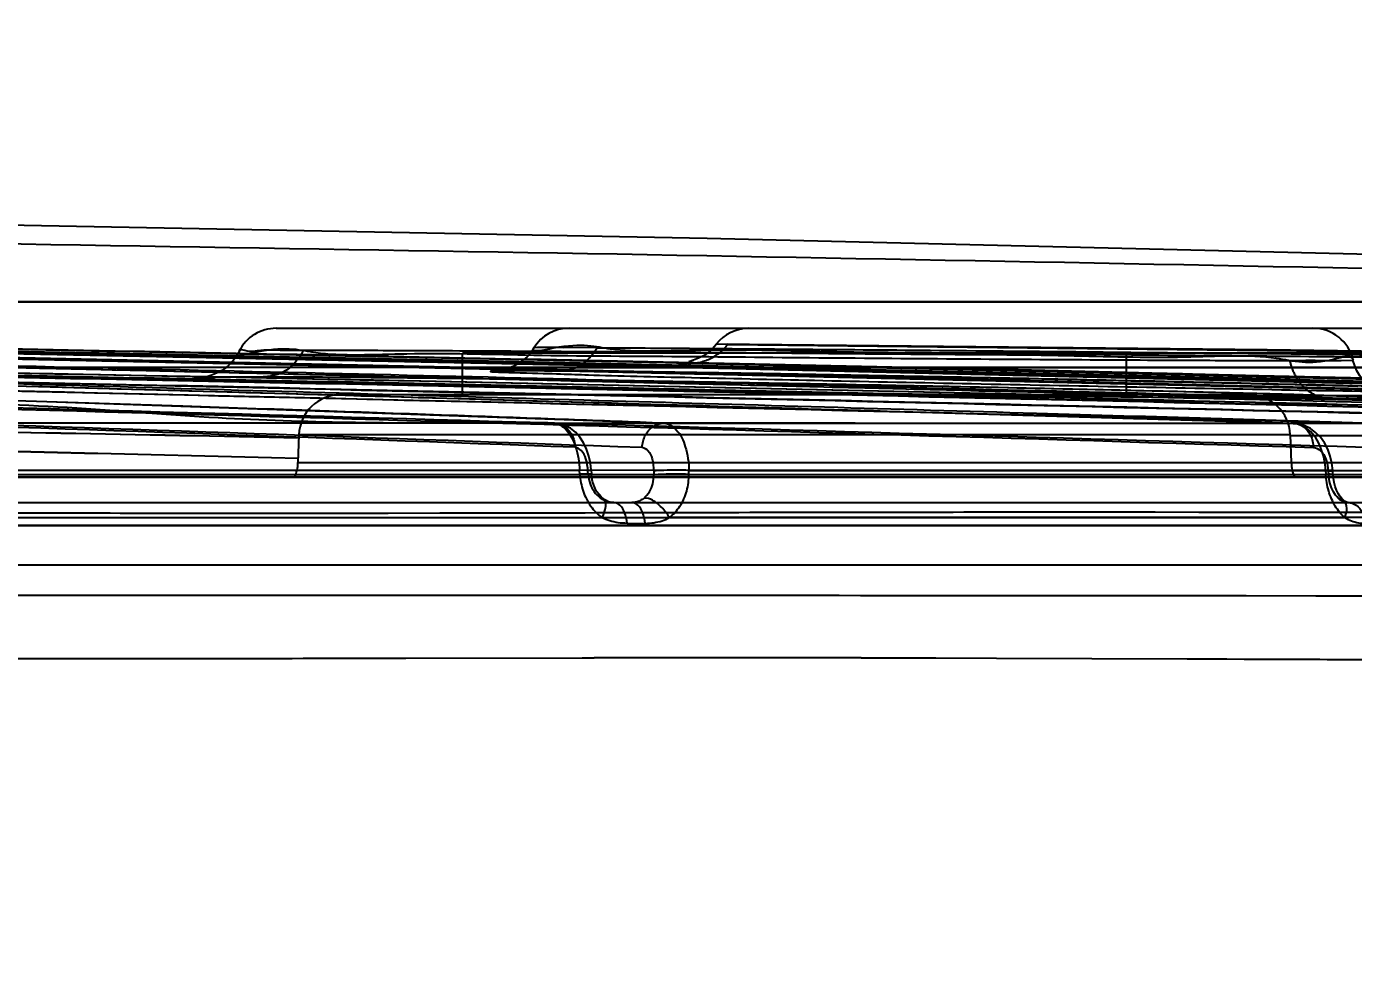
# Model space of a CAD drawing. Header units: millimetres. Extents: x 687 to 1107, y -116 to 478.
# Drawn here: x 956.319 to 959.517, y 376.317 to 378.553 of the extents above; entities that cross this region are included whole.
import ezdxf

# ---------------------------------------------------------------- set-up
doc = ezdxf.new("R2010")
doc.units = ezdxf.units.MM
doc.header["$LTSCALE"] = 0.1
doc.layers.add('DIM', color=3, linetype='Continuous')
doc.styles.get("Standard").update_dxf_attribs({"font": 'arial.ttf'})
doc.dimstyles.new('ISO-25', dxfattribs={"dimtxt": 2.5, "dimasz": 2.5, "dimexe": 1.25, "dimexo": 0.625, "dimtad": 1, "dimlfac": 5, "dimtxsty": 'Standard', "dimcen": 2.5, "dimadec": 0, "dimazin": 0, "dimtfac": 1, "dimtmove": 0, "dimatfit": 3, "dimfxl": 0, "dimarcsym": 0})

# ---------------------------------------------------------------- blocks, each defined once
blk = doc.blocks.new('*D66')
at = {"layer": 'Defpoints', "color": 0}
for p in [(944.6671, 406.9555), (944.6671, 389.8246), (1014.6687, 375.8242)]:
    blk.add_point(p, dxfattribs=at)
at = {"layer": 'DIM', "color": 0, "lineweight": -2}
for p, q in [((944.6671, 390.4496), (944.6671, 408.2055)), ((1014.6687, 376.4492), (1014.6687, 408.2055)), ((1012.1687, 406.9555), (947.1671, 406.9555))]:
    blk.add_line(p, q, dxfattribs=at)
at = {"layer": 'DIM', "color": 0}
for points in [[(947.1671, 407.3722), (947.1671, 406.5389), (944.6671, 406.9555)], [(1012.1687, 407.3722), (1012.1687, 406.5389), (1014.6687, 406.9555)]]:
    blk.add_solid(points, dxfattribs=at)
at = {"layer": 'DIM', "color": 0, "insert": (979.6679, 408.8578), "char_height": 2.5, "attachment_point": 5}
blk.add_mtext('350', dxfattribs=at)

msp = doc.modelspace()

# ---------------------------------------------------------------- linework, layer by layer
for p, q in [((956.921, 377.8256), (960.5579, 377.8256)), ((956.9859, 377.7722), (956.9468, 377.7722)), ((957.5508, 377.779), (957.5419, 377.7788)), ((957.5624, 377.7791), (957.5508, 377.779)), ((957.5814, 377.7792), (957.5624, 377.7792)), ((957.5854, 377.7792), (957.5814, 377.7791)), ((957.612, 377.7791), (957.5854, 377.7791)), ((957.6946, 377.7791), (957.612, 377.7788)), ((957.9825, 377.7873), (957.9812, 377.7873)), ((958.0092, 377.7873), (957.9819, 377.7869)), ((957.9837, 377.7873), (957.9825, 377.7873)), ((959.3089, 377.7735), (957.9837, 377.7873)), ((958.0092, 377.7869), (959.3089, 377.7721)), ((960.6257, 377.7572), (959.3089, 377.7735)), ((959.3089, 377.7721), (960.6516, 377.7568)), ((957.37, 377.6656), (957.37, 377.7656)), ((960.1089, 377.7656), (957.3701, 377.7656)), ((957.913, 377.7411), (957.8836, 377.742)), ((957.8904, 377.7418), (957.8939, 377.7417)), ((957.8939, 377.7417), (957.9134, 377.7411)), ((960.7625, 377.6737), (957.913, 377.7411)), ((958.9701, 377.6656), (958.9701, 377.7656)), ((959.3631, 377.7478), (959.4017, 377.7477)), ((959.4242, 377.7477), (959.4017, 377.7477)), ((959.4242, 377.7477), (959.4868, 377.748)), ((959.4861, 377.7479), (959.5155, 377.7485)), ((956.7457, 377.7074), (956.7491, 377.7076)), ((956.7491, 377.7076), (956.7535, 377.7077)), ((956.7535, 377.7077), (956.7588, 377.7079)), ((956.7548, 377.7079), (956.8894, 377.7089)), ((956.7588, 377.7079), (956.765, 377.708)), ((956.765, 377.708), (956.7723, 377.7082)), ((956.7723, 377.7082), (956.7806, 377.7083)), ((956.7806, 377.7083), (956.79, 377.7084)), ((956.79, 377.7084), (956.8005, 377.7085)), ((956.8005, 377.7085), (956.8123, 377.7086)), ((956.8123, 377.7086), (956.8254, 377.7087)), ((956.8254, 377.7087), (956.8398, 377.7088)), ((956.8398, 377.7088), (956.8557, 377.7088)), ((956.8557, 377.7088), (956.8731, 377.7088)), ((956.8731, 377.7088), (956.8921, 377.7088)), ((956.9763, 377.7086), (957.0137, 377.7084)), ((957.0137, 377.7084), (957.053, 377.7081)), ((957.053, 377.7081), (957.0939, 377.7078)), ((957.0939, 377.7078), (957.1364, 377.7075)), ((957.1364, 377.7075), (957.1802, 377.7071)), ((957.1802, 377.7071), (957.2253, 377.7067)), ((957.2253, 377.7067), (957.2715, 377.7062)), ((957.2715, 377.7062), (957.3188, 377.7057)), ((957.3188, 377.7057), (957.3669, 377.7051)), ((957.3669, 377.7051), (957.4158, 377.7045)), ((957.4158, 377.7045), (957.4655, 377.7039)), ((957.4528, 377.7232), (957.4545, 377.7232)), ((957.4545, 377.7232), (957.4571, 377.7233)), ((957.4571, 377.7233), (957.4603, 377.7234)), ((957.4603, 377.7234), (957.4662, 377.7235)), ((957.4655, 377.7039), (957.5157, 377.7032)), ((957.4662, 377.7235), (957.4736, 377.7235)), ((957.6015, 377.7231), (957.4689, 377.7236)), ((957.4736, 377.7235), (957.4823, 377.7236)), ((957.4823, 377.7236), (957.4924, 377.7236)), ((957.4924, 377.7236), (957.504, 377.7236)), ((957.504, 377.7236), (957.5172, 377.7236)), ((957.5172, 377.7236), (957.5321, 377.7236)), ((957.5321, 377.7236), (957.5488, 377.7235)), ((957.5488, 377.7235), (957.5675, 377.7234)), ((957.5675, 377.7234), (957.5884, 377.7232)), ((957.5884, 377.7232), (957.6036, 377.7231)), ((957.708, 377.722), (957.755, 377.7214)), ((957.755, 377.7214), (957.8046, 377.7208)), ((957.8046, 377.7208), (957.8564, 377.72)), ((957.8564, 377.72), (957.9102, 377.7192)), ((957.9102, 377.7192), (957.9658, 377.7184)), ((957.9658, 377.7184), (958.0229, 377.7175)), ((958.0229, 377.7175), (958.0815, 377.7165)), ((958.0815, 377.7165), (958.1411, 377.7155)), ((958.1411, 377.7155), (958.2018, 377.7145)), ((958.2018, 377.7145), (958.2632, 377.7134)), ((958.2632, 377.7134), (958.3254, 377.7122)), ((958.3254, 377.7122), (958.388, 377.7111)), ((958.388, 377.7111), (958.4509, 377.7099)), ((958.4509, 377.7099), (958.5141, 377.7087)), ((958.5141, 377.7087), (958.5773, 377.7074)), ((958.5773, 377.7074), (958.6404, 377.7062)), ((958.6404, 377.7062), (958.7033, 377.7049)), ((958.7033, 377.7049), (958.7658, 377.7036)), ((957.5157, 377.7032), (957.5664, 377.7026)), ((957.5664, 377.7026), (957.6175, 377.7018)), ((957.6175, 377.7018), (957.669, 377.7011)), ((957.669, 377.7011), (957.7207, 377.7003)), ((957.7207, 377.7003), (957.7725, 377.6995)), ((957.7725, 377.6995), (957.8244, 377.6987)), ((957.8244, 377.6987), (957.8762, 377.6979)), ((957.8762, 377.6979), (957.928, 377.6971)), ((957.928, 377.6971), (957.9796, 377.6962)), ((957.9796, 377.6962), (958.0309, 377.6953)), ((958.0309, 377.6953), (958.0819, 377.6945)), ((958.0819, 377.6945), (958.1326, 377.6936)), ((958.1326, 377.6936), (958.2078, 377.6922)), ((958.2078, 377.6922), (958.2819, 377.6908)), ((958.653, 377.6835), (958.7172, 377.6822)), ((958.7172, 377.6822), (958.7589, 377.6813)), ((958.7658, 377.7036), (958.8279, 377.7023)), ((958.8396, 377.6796), (958.8976, 377.6783)), ((958.8976, 377.6783), (958.9535, 377.677)), ((958.9201, 377.7004), (958.9806, 377.699)), ((958.9535, 377.677), (959.0071, 377.6758)), ((958.9806, 377.699), (959.0404, 377.6977)), ((959.0071, 377.6758), (959.0585, 377.6746)), ((959.0585, 377.6746), (959.1076, 377.6734)), ((959.1076, 377.6734), (959.1544, 377.6722)), ((959.1544, 377.6722), (959.1989, 377.6711)), ((959.1571, 377.6952), (959.2418, 377.6932)), ((959.3504, 377.6907), (959.4284, 377.6889)), ((957.8453, 377.5971), (956.3685, 377.6484)), ((959.2644, 377.6656), (957.0757, 377.6656)), ((959.1989, 377.6711), (959.2411, 377.6701)), ((959.2411, 377.6701), (959.2809, 377.669)), ((959.2809, 377.669), (959.3185, 377.668)), ((960.4034, 377.6632), (959.2852, 377.6632)), ((959.3185, 377.668), (959.3537, 377.6671)), ((959.3537, 377.6671), (959.3866, 377.6662)), ((959.3866, 377.6662), (959.4173, 377.6653)), ((959.4173, 377.6653), (959.4456, 377.6644)), ((959.4456, 377.6644), (959.4717, 377.6636)), ((959.5996, 377.6551), (959.4653, 377.655)), ((959.4717, 377.6636), (959.4955, 377.6629)), ((959.4955, 377.6629), (959.517, 377.6622)), ((957.5897, 377.5969), (951.5037, 377.5994)), ((953.7062, 377.5986), (959.3718, 377.5964)), ((957.5912, 377.5968), (957.5799, 377.5973)), ((956.9757, 377.5691), (956.9734, 377.5021)), ((959.3644, 377.5691), (956.9757, 377.5691)), ((959.3644, 377.5691), (959.3667, 377.5021)), ((960.5033, 377.5667), (959.3644, 377.5667)), ((951.5283, 377.4857), (957.652, 377.4832)), ((959.4495, 377.4827), (953.7408, 377.4849)), ((956.9734, 377.5021), (960.5056, 377.5021)), ((957.6801, 377.4834), (957.652, 377.4832)), ((957.6525, 377.4742), (957.652, 377.4832)), ((957.6801, 377.4834), (957.6722, 377.4819)), ((957.6726, 377.4731), (957.6722, 377.4819)), ((957.6801, 377.4834), (957.6806, 377.4744)), ((957.8307, 377.4817), (957.8305, 377.4731)), ((957.9155, 377.4742), (957.9156, 377.4831)), ((959.4495, 377.4827), (959.45, 377.4742)), ((959.4561, 377.4816), (959.4569, 377.4731)), ((959.4672, 377.4743), (959.4667, 377.4828)), ((963.4856, 377.4667), (925.8486, 377.4667)), ((927.8361, 377.4666), (956.7883, 377.4667)), ((945.7182, 377.4731), (963.2813, 377.4731)), ((946.085, 377.4731), (963.2877, 377.4731)), ((963.3835, 377.4667), (956.7883, 377.4667)), ((956.7883, 377.4667), (963.9811, 377.4666)), ((957.6806, 377.4744), (957.6525, 377.4742)), ((957.6806, 377.4744), (957.6726, 377.4731)), ((945.7815, 377.4056), (963.2928, 377.4056)), ((957.7062, 377.3691), (953.6734, 377.3693)), ((953.6849, 377.3693), (959.4959, 377.3693)), ((956.6901, 377.3804), (956.7904, 377.3804)), ((956.7904, 377.3804), (956.8755, 377.3804)), ((956.8755, 377.3804), (957.1319, 377.3804)), ((957.1319, 377.3804), (957.1618, 377.3805)), ((957.1618, 377.3805), (957.1909, 377.3805)), ((957.1909, 377.3805), (957.3151, 377.3806)), ((957.3151, 377.3806), (957.3742, 377.3807)), ((957.7664, 377.3556), (957.8099, 377.3556)), ((961.8414, 377.3693), (957.8682, 377.3693)), ((959.0234, 377.383), (959.0386, 377.383)), ((959.0386, 377.383), (959.1438, 377.3829)), ((959.1438, 377.3829), (959.2023, 377.3829)), ((959.2023, 377.3829), (959.4722, 377.3826)), ((959.4722, 377.3826), (959.557, 377.3824)), ((963.131, 377.3504), (953.6724, 377.3503)), ((953.6653, 377.2556), (963.0315, 377.2556)), ((956.6125, 377.1817), (956.183, 377.1817)), ((956.7609, 377.1816), (956.6125, 377.1817)), ((956.8972, 377.1816), (956.7609, 377.1816)), ((957.0554, 377.1816), (956.8972, 377.1816)), ((957.2325, 377.1816), (957.0554, 377.1816)), ((957.4822, 377.1816), (957.2325, 377.1816)), ((957.6886, 377.1816), (957.4822, 377.1816)), ((958.267, 377.1814), (957.6886, 377.1816)), ((958.2776, 377.1814), (958.267, 377.1814)), ((958.3289, 377.1813), (958.2776, 377.1814)), ((958.4126, 377.1813), (958.3289, 377.1813)), ((958.4521, 377.1813), (958.4126, 377.1813)), ((958.658, 377.1811), (958.4521, 377.1813)), ((958.8417, 377.181), (958.658, 377.1811)), ((958.9791, 377.1809), (958.8417, 377.181)), ((958.9896, 377.1809), (958.9791, 377.1809)), ((959.0106, 377.1808), (958.9896, 377.1809)), ((959.0815, 377.1808), (959.0106, 377.1808)), ((959.1155, 377.1807), (959.0815, 377.1808)), ((959.2213, 377.1806), (959.1155, 377.1807)), ((959.2578, 377.1806), (959.2213, 377.1806)), ((959.4257, 377.1804), (959.2578, 377.1806)), ((959.4364, 377.1804), (959.4257, 377.1804)), ((959.5592, 377.1803), (959.4364, 377.1804)), ((957.0927, 377.0306), (957.1356, 377.0306)), ((957.1356, 377.0306), (957.233, 377.0308)), ((957.233, 377.0308), (957.6585, 377.0315)), ((957.6585, 377.0315), (957.6872, 377.0316)), ((958.3302, 377.0316), (958.5101, 377.0313)), ((958.5101, 377.0313), (958.6569, 377.031)), ((958.6569, 377.031), (959.1159, 377.0293)), ((959.1159, 377.0293), (959.2112, 377.0289)), ((959.2112, 377.0289), (959.253, 377.0287)), ((959.253, 377.0287), (959.2926, 377.0286)), ((959.2926, 377.0286), (959.407, 377.0281)), ((959.407, 377.0281), (959.4247, 377.028)), ((959.4247, 377.028), (959.4354, 377.028))]:
    msp.add_line(p, q)
for points in [[(963.6652, 377.8919), (960.8572, 377.9723), (957.9595, 378.0418), (954.9619, 378.0993), (951.8879, 378.1431), (948.7709, 378.1718)], [(959.3728, 377.5964), (957.0874, 377.6637), (954.8974, 377.7252), (952.8028, 377.7784), (950.8036, 377.8217), (948.8998, 377.854), (947.0915, 377.8747)], [(961.7131, 377.5979), (959.106, 377.663), (956.6079, 377.7233), (954.2185, 377.7762), (951.938, 377.8196), (949.7664, 377.8522), (947.7036, 377.8735)], [(962.5689, 377.6009), (959.8995, 377.6689), (957.3414, 377.7291), (954.8948, 377.7802), (952.5595, 377.8213), (950.3358, 377.8519), (948.2234, 377.8722)], [(962.9272, 377.603), (960.2865, 377.6741), (957.7492, 377.7343), (955.3154, 377.7837), (952.9851, 377.8226), (950.7584, 377.8515), (948.6352, 377.871)], [(963.0447, 377.6037), (960.5221, 377.673), (958.0586, 377.7321), (955.6542, 377.7812), (953.3091, 377.8204), (951.0232, 377.8501), (948.7966, 377.8705)], [(963.2253, 377.6047), (960.8616, 377.6715), (958.5009, 377.7292), (956.1432, 377.7779), (953.7885, 377.8175), (951.4369, 377.848), (949.0883, 377.8695)], [(963.2297, 377.6047), (960.8711, 377.6715), (958.515, 377.7291), (956.1613, 377.7778), (953.8103, 377.8173), (951.4618, 377.8479), (949.1159, 377.8694)], [(963.2384, 377.6048), (960.9954, 377.6685), (958.7084, 377.7251), (956.3776, 377.7739), (954.0028, 377.8146), (951.5842, 377.8466), (949.1218, 377.8694)], [(956.8328, 377.7708), (956.8254, 377.7583), (956.8173, 377.7476), (956.8085, 377.7385), (956.7993, 377.7307), (956.79, 377.7242), (956.7805, 377.7188), (956.7714, 377.7147), (956.7633, 377.7118), (956.7564, 377.7098), (956.7513, 377.7087), (956.7477, 377.708), (956.745, 377.7076), (956.7434, 377.7074), (956.7423, 377.7073), (956.7417, 377.7072), (956.7416, 377.7072), (956.7418, 377.7072), (956.7423, 377.7073), (956.7432, 377.7073), (956.7443, 377.7074), (956.7457, 377.7074)], [(957.5426, 377.7783), (957.5342, 377.7667), (957.5248, 377.7564), (957.5148, 377.7477), (957.5042, 377.7403), (957.4936, 377.7344), (957.4835, 377.7302), (957.4745, 377.7272), (957.4674, 377.7254), (957.4619, 377.7244), (957.4581, 377.7238), (957.4556, 377.7235), (957.4538, 377.7233), (957.4528, 377.7232), (957.4521, 377.7232), (957.4519, 377.7231)], [(957.9815, 377.787), (957.972, 377.7764), (957.9615, 377.7673), (957.9503, 377.7596), (957.9387, 377.7533), (957.9267, 377.7485), (957.9148, 377.7451)], [(957.8851, 377.7421), (957.8911, 377.7421), (957.9077, 377.7419), (957.9346, 377.7414), (957.9721, 377.7408), (958.0202, 377.7398), (958.0785, 377.7386), (958.1466, 377.7372), (958.224, 377.7356), (958.3095, 377.7338), (958.4021, 377.7317), (958.5009, 377.7296), (958.6051, 377.7272), (958.7141, 377.7248), (958.827, 377.7222), (958.9432, 377.7195), (959.0621, 377.7168), (959.1829, 377.7139), (959.3048, 377.711), (959.427, 377.7081), (959.5489, 377.7052)], [(959.612, 377.6582), (959.6142, 377.658), (959.615, 377.658), (959.6156, 377.6579), (959.6159, 377.6579), (959.6159, 377.6579), (959.6155, 377.6579), (959.6147, 377.658), (959.6135, 377.6582), (959.6116, 377.6585), (959.6089, 377.659), (959.605, 377.6598), (959.5999, 377.661), (959.5934, 377.6631), (959.5857, 377.666), (959.5769, 377.6702), (959.5674, 377.6756), (959.5578, 377.6825), (959.5485, 377.6907), (959.5397, 377.7002), (959.5318, 377.7109), (959.5251, 377.7227), (959.5196, 377.7353), (959.5155, 377.7486)], [(956.8921, 377.7088), (956.9078, 377.7088), (956.9241, 377.7088), (956.9409, 377.7087), (956.9584, 377.7087), (956.9763, 377.7086)], [(957.4519, 377.7231), (957.4522, 377.7232), (957.4528, 377.7232)], [(957.6036, 377.7231), (957.6228, 377.7229), (957.6429, 377.7227), (957.6638, 377.7225), (957.6856, 377.7223), (957.708, 377.722)], [(958.2819, 377.6908), (958.3547, 377.6895), (958.3787, 377.689)], [(958.3787, 377.689), (958.4497, 377.6876), (958.473, 377.6872)], [(958.473, 377.6872), (958.542, 377.6858), (958.5646, 377.6854)], [(958.5646, 377.6854), (958.6312, 377.684), (958.653, 377.6835)], [(958.7589, 377.6813), (958.8197, 377.68), (958.8396, 377.6796)], [(958.8279, 377.7023), (958.8895, 377.701), (958.9201, 377.7004)], [(959.0404, 377.6977), (959.1283, 377.6958), (959.1571, 377.6952)], [(959.2418, 377.6932), (959.3237, 377.6913), (959.3504, 377.6907)], [(959.4284, 377.6889), (959.5031, 377.6871), (959.5273, 377.6865)], [(957.6801, 377.4834), (957.6783, 377.5006), (957.6746, 377.5178), (957.669, 377.5346), (957.6617, 377.5499), (957.6526, 377.5636), (957.6419, 377.5753), (957.6299, 377.5846), (957.617, 377.5913), (957.604, 377.5953), (957.5914, 377.5968)], [(959.4667, 377.4829), (959.4647, 377.5003), (959.4607, 377.5176), (959.4546, 377.5344), (959.4466, 377.5496), (959.4369, 377.5633), (959.4256, 377.5749), (959.413, 377.5842), (959.3996, 377.5909), (959.3861, 377.5948), (959.3729, 377.5964)], [(957.7098, 377.4143), (957.7042, 377.4191), (957.6988, 377.425), (957.6939, 377.4319), (957.6896, 377.4396), (957.6861, 377.4478), (957.6834, 377.4565), (957.6815, 377.4654), (957.6806, 377.4744)], [(959.4925, 377.4112), (959.4885, 377.4152), (959.4842, 377.4208), (959.4799, 377.4277), (959.476, 377.4357), (959.4727, 377.4446), (959.47, 377.4542), (959.4682, 377.4642), (959.4672, 377.4743)], [(957.7345, 377.4056), (957.7284, 377.4061), (957.722, 377.4078), (957.7157, 377.4106), (957.7099, 377.4142)], [(959.5041, 377.4056), (959.5026, 377.4057), (959.5, 377.4065), (959.4966, 377.4082), (959.4927, 377.4111)]]:
    msp.add_lwpolyline(points)
for centre, radius, start, end in [((944.5977, -239.7423), 617.5703, 88.2712144, 89.5829198), ((944.6133, -238.4559), 616.2838, 88.2696343, 89.5819234), ((956.921, 377.7256), 0.1, 90, 152.8891), ((957.6266, 377.7256), 0.1, 90, 147.867), ((958.0599, 377.7256), 0.1, 90, 141.877), ((959.4191, 377.7256), 0.1, 13.3983, 90), ((957.0757, 377.5656), 0.1, 90, 178), ((959.2644, 377.5656), 0.1, 2, 90), ((937.4145, -416.4997), 794.2528, 88.5888431, 88.8865301), ((937.2706, -422.3442), 800.0986, 88.5888504, 88.8843634), ((944.5526, -239.4383), 617.1245, 88.8465343, 89.0597381), ((944.5592, -239.137), 616.8233, 88.8465843, 89.0596112), ((956.8735, 377.5056), 0.1, 336.8993, 358), ((959.4667, 377.5056), 0.1, 182, 203.099), ((958.0302, 106.6004), 270.4313, 89.936436, 90.072665)]:
    msp.add_arc(centre, radius, start, end)
for points, knots in [([(926.277, 377.8907), (929.3414, 377.9675), (935.4713, 378.0827), (944.6676, 378.1402), (953.8638, 378.0826), (959.9937, 377.9675), (963.0581, 377.8907)], [0, 0, 0, 0, 0.25, 0.5, 0.75, 1, 1, 1, 1]), ([(944.667, 377.8881), (945.0706, 377.8881), (945.8772, 377.8883), (947.086, 377.889), (948.2918, 377.8897), (949.4933, 377.8902), (950.6887, 377.8903), (952.2636, 377.8901), (953.8207, 377.8899), (955.3507, 377.8896), (956.4552, 377.8895), (957.5152, 377.8893), (958.5133, 377.8891), (959.4275, 377.889), (960.2397, 377.8891), (960.9373, 377.8892), (961.514, 377.8893), (961.9179, 377.8895), (962.183, 377.8897), (962.386, 377.8898), (962.5935, 377.89), (962.7982, 377.8903), (962.9371, 377.8905), (963.0298, 377.8907), (963.1085, 377.8908), (963.1986, 377.891), (963.2968, 377.8912), (963.3826, 377.8913), (963.4559, 377.8915), (963.5179, 377.8916), (963.5624, 377.8917), (963.5925, 377.8918), (963.6109, 377.8918), (963.6266, 377.8919), (963.6395, 377.8919), (963.6486, 377.8919), (963.6546, 377.8919), (963.6581, 377.8919), (963.6609, 377.8919), (963.663, 377.8919), (963.6644, 377.8919), (963.6652, 377.8919), (963.6655, 377.8919), (963.6656, 377.8919)], [0, 0, 0, 0, 0.063732, 0.127369, 0.190866, 0.254139, 0.317094, 0.379625, 0.502835, 0.562966, 0.621227, 0.677238, 0.730352, 0.778832, 0.821598, 0.85859, 0.888999, 0.912651, 0.922367, 0.930873, 0.9447, 0.955137, 0.963199, 0.966622, 0.969786, 0.975624, 0.980838, 0.985306, 0.989164, 0.992421, 0.995086, 0.996199, 0.997167, 0.997992, 0.998674, 0.999215, 0.999432, 0.999615, 0.999763, 0.999877, 0.999956, 0.999982, 1, 1, 1, 1]), ([(963.0581, 377.8907), (963.0099, 377.8906), (962.9009, 377.8904), (962.7273, 377.8902), (962.5183, 377.8899), (962.2824, 377.8898), (962.004, 377.8896), (961.6714, 377.8894), (961.2614, 377.8892), (960.7632, 377.8891), (960.1833, 377.8891), (959.534, 377.889), (958.8251, 377.8891), (958.0913, 377.8892), (957.3392, 377.8894), (956.6118, 377.8895), (955.8935, 377.8896), (955.151, 377.8897), (954.3579, 377.8898), (953.5595, 377.8899), (952.796, 377.89), (952.1156, 377.8901), (951.4776, 377.8902), (950.8784, 377.8903), (950.2728, 377.8903), (949.6846, 377.8904), (949.1184, 377.8904), (948.61, 377.8903), (948.1361, 377.8902), (947.711, 377.8901), (947.2993, 377.89), (946.907, 377.8898), (946.5204, 377.8897), (946.1455, 377.8895), (945.7764, 377.8893), (945.4099, 377.8891), (945.0402, 377.8889), (944.7916, 377.8889), (944.6672, 377.8889)], [0, 0, 0, 0, 0.007865, 0.01778, 0.028328, 0.041955, 0.056264, 0.073729, 0.096226, 0.123137, 0.154999, 0.190818, 0.229056, 0.270639, 0.310512, 0.35174, 0.389304, 0.427678, 0.472863, 0.518671, 0.557925, 0.597414, 0.62966, 0.661992, 0.695165, 0.728437, 0.757945, 0.787531, 0.811366, 0.835242, 0.856876, 0.878536, 0.899228, 0.919939, 0.939685, 0.959446, 0.979719, 1, 1, 1, 1]), ([(957.5897, 377.5969), (957.5143, 377.6), (957.3493, 377.5962), (957.0797, 377.5976), (956.7641, 377.6075), (956.4159, 377.6378), (956.0499, 377.6503), (955.6666, 377.6637), (955.2456, 377.678), (954.7637, 377.6937), (954.2148, 377.7112), (953.5965, 377.7302), (952.9016, 377.7515), (952.1244, 377.7733), (951.2575, 377.7961), (950.2935, 377.819), (949.2219, 377.8411), (948.0308, 377.8611), (947.1956, 377.8712), (946.7563, 377.8753)], [0, 0, 0, 0, 0.020886, 0.045648, 0.074644, 0.108252, 0.142373, 0.175979, 0.214437, 0.258965, 0.309439, 0.366477, 0.430193, 0.501884, 0.581704, 0.670234, 0.76879, 0.878402, 1, 1, 1, 1]), ([(957.8552, 377.5968), (957.7787, 377.5998), (957.6129, 377.6061), (957.3439, 377.6157), (957.034, 377.6264), (956.679, 377.6383), (956.278, 377.6512), (955.8322, 377.6657), (955.3386, 377.6822), (954.7791, 377.701), (954.1433, 377.7204), (953.4188, 377.7428), (952.6086, 377.7659), (951.7039, 377.7903), (950.6998, 377.8149), (949.5857, 377.8387), (948.35, 377.8599), (947.4846, 377.8705), (947.0299, 377.8748)], [0, 0, 0, 0, 0.021231, 0.045963, 0.074553, 0.107144, 0.144367, 0.185681, 0.23072, 0.281188, 0.340774, 0.406927, 0.481984, 0.565314, 0.657643, 0.760226, 0.874042, 1, 1, 1, 1]), ([(959.3718, 377.5964), (959.0978, 377.6045), (958.4871, 377.6227), (957.5079, 377.6514), (956.3903, 377.6837), (955.1561, 377.7181), (953.7934, 377.7543), (952.3023, 377.7908), (950.6807, 377.8255), (948.9291, 377.8554), (947.7182, 377.8694), (947.0913, 377.8747)], [0, 0, 0, 0, 0.066936, 0.149212, 0.239255, 0.339989, 0.450754, 0.572156, 0.704266, 0.846881, 1, 1, 1, 1]), ([(947.3501, 377.8742), (947.9687, 377.8689), (949.1646, 377.8548), (950.8964, 377.8252), (952.5034, 377.7908), (953.9856, 377.7545), (955.3445, 377.7185), (956.5793, 377.6842), (957.7021, 377.6519), (958.6925, 377.623), (959.3133, 377.6047), (959.5935, 377.5964)], [0, 0, 0, 0, 0.151541, 0.292973, 0.424288, 0.545286, 0.656171, 0.757283, 0.847871, 0.931329, 1, 1, 1, 1]), ([(947.7034, 377.8735), (948.2655, 377.8691), (949.3895, 377.8582), (951.028, 377.8361), (952.619, 377.8093), (954.1148, 377.7799), (955.5627, 377.7483), (956.9157, 377.7168), (958.2209, 377.6851), (959.432, 377.655), (960.5958, 377.6258), (961.3405, 377.6072), (961.7127, 377.5979)], [0, 0, 0, 0, 0.120335, 0.240664, 0.350842, 0.461011, 0.560979, 0.660907, 0.750759, 0.840507, 0.920287, 1, 1, 1, 1]), ([(961.8164, 377.5981), (961.4444, 377.6075), (960.6999, 377.6262), (959.5385, 377.6554), (958.3317, 377.6856), (957.0346, 377.7172), (955.6917, 377.7486), (954.2577, 377.7799), (952.7777, 377.8091), (951.2063, 377.8356), (949.5894, 377.8577), (948.481, 377.8686), (947.9268, 377.8729)], [0, 0, 0, 0, 0.08037, 0.160806, 0.250878, 0.341052, 0.440986, 0.540952, 0.650799, 0.760646, 0.880321, 1, 1, 1, 1]), ([(962.5688, 377.6009), (961.1348, 377.6384), (958.1072, 377.7164), (953.3255, 377.817), (949.9774, 377.8593), (948.2233, 377.8722)], [0, 0, 0, 0, 0.299917, 0.633249, 1, 1, 1, 1]), ([(948.4045, 377.8717), (950.1375, 377.8587), (953.4487, 377.8166), (958.1828, 377.7167), (961.1838, 377.6388), (962.607, 377.6011)], [0, 0, 0, 0, 0.366003, 0.699335, 1, 1, 1, 1]), ([(948.6352, 377.871), (950.3378, 377.8587), (953.6287, 377.8198), (958.3927, 377.7251), (961.4539, 377.6449), (962.9272, 377.603)], [0, 0, 0, 0, 0.357344, 0.690675, 1, 1, 1, 1]), ([(962.9509, 377.6031), (961.4868, 377.6451), (958.447, 377.7251), (953.7196, 377.8194), (950.4561, 377.8582), (948.7687, 377.8705)], [0, 0, 0, 0, 0.309778, 0.643109, 1, 1, 1, 1]), ([(963.0446, 377.6037), (961.5539, 377.6472), (958.4801, 377.7281), (953.7307, 377.8208), (950.472, 377.8584), (948.7965, 377.8705)], [0, 0, 0, 0, 0.313961, 0.647293, 1, 1, 1, 1]), ([(948.9046, 377.8701), (950.5673, 377.858), (953.8034, 377.8204), (958.5228, 377.728), (961.5794, 377.6472), (963.0629, 377.6038)], [0, 0, 0, 0, 0.352257, 0.685588, 1, 1, 1, 1]), ([(949.0883, 377.8695), (950.6551, 377.8582), (953.7928, 377.8234), (958.5053, 377.7352), (961.6507, 377.6522), (963.2253, 377.6047)], [0, 0, 0, 0, 0.332426, 0.665759, 1, 1, 1, 1]), ([(963.2299, 377.6047), (961.6584, 377.6522), (958.5188, 377.7351), (953.814, 377.8233), (950.6807, 377.858), (949.1159, 377.8694)], [0, 0, 0, 0, 0.334113, 0.667441, 1, 1, 1, 1]), ([(957.6413, 377.5389), (956.3932, 377.5849), (953.9415, 377.6668), (950.3306, 377.768), (947.9675, 377.8055), (946.8083, 377.8173)], [0, 0, 0, 0, 0.345747, 0.679093, 1, 1, 1, 1]), ([(946.9775, 377.8168), (948.1369, 377.8048), (950.4993, 377.767), (954.1075, 377.6657), (956.5563, 377.5844), (957.8025, 377.5388)], [0, 0, 0, 0, 0.321217, 0.65454, 1, 1, 1, 1]), ([(947.1404, 377.8168), (948.4567, 377.8041), (951.1378, 377.7655), (955.231, 377.6617), (958.0079, 377.5825), (959.4204, 377.5385)], [0, 0, 0, 0, 0.321507, 0.654857, 1, 1, 1, 1]), ([(959.5434, 377.5384), (958.1362, 377.5821), (955.3687, 377.6609), (951.2878, 377.7645), (948.6139, 377.8034), (947.3004, 377.8163)], [0, 0, 0, 0, 0.344905, 0.678229, 1, 1, 1, 1]), ([(961.7542, 377.5402), (960.1454, 377.5826), (956.9802, 377.6594), (952.3108, 377.7633), (949.2499, 377.8025), (947.7457, 377.8158)], [0, 0, 0, 0, 0.344576, 0.677922, 1, 1, 1, 1]), ([(947.8839, 377.8152), (949.376, 377.8018), (952.4115, 377.7626), (957.0409, 377.6591), (960.1784, 377.5826), (961.7728, 377.5405)], [0, 0, 0, 0, 0.32224, 0.655564, 1, 1, 1, 1]), ([(948.2576, 377.8146), (949.7942, 377.8023), (952.9249, 377.7649), (957.7063, 377.6673), (960.951, 377.5879), (962.602, 377.5433)], [0, 0, 0, 0, 0.321331, 0.654667, 1, 1, 1, 1]), ([(962.571, 377.5435), (960.937, 377.5881), (957.7252, 377.6674), (952.9915, 377.7644), (949.8915, 377.8018), (948.3696, 377.8141)], [0, 0, 0, 0, 0.345234, 0.678561, 1, 1, 1, 1]), ([(962.9505, 377.5451), (961.363, 377.5902), (958.1879, 377.6745), (953.4246, 377.7621), (950.249, 377.8016), (948.6613, 377.8131)], [0, 0, 0, 0, 0.333376, 0.666709, 1, 1, 1, 1]), ([(948.7424, 377.8124), (950.3186, 377.7995), (953.4708, 377.7623), (958.1983, 377.6731), (961.3494, 377.5913), (962.9247, 377.5448)], [0, 0, 0, 0, 0.333361, 0.666693, 1, 1, 1, 1]), ([(948.8165, 377.8127), (950.3997, 377.8004), (953.5661, 377.7643), (958.3155, 377.6753), (961.4813, 377.5929), (963.0642, 377.5459)], [0, 0, 0, 0, 0.333299, 0.666632, 1, 1, 1, 1]), ([(963.0403, 377.5459), (961.4678, 377.592), (958.3226, 377.6755), (953.6038, 377.7633), (950.4575, 377.8008), (948.8842, 377.8123)], [0, 0, 0, 0, 0.33331, 0.666643, 1, 1, 1, 1]), ([(956.832, 377.7711), (956.8249, 377.7573), (956.9409, 377.787), (957.0241, 377.7557), (957.2658, 377.7688), (957.5334, 377.7595), (957.8607, 377.7585), (958.2053, 377.7548), (958.549, 377.7522), (958.866, 377.75), (959.1344, 377.7485), (959.2946, 377.7479), (959.3631, 377.7478)], [0, 0, 0, 0, 0.018414, 0.072841, 0.159464, 0.272197, 0.403103, 0.542957, 0.681906, 0.810175, 0.91875, 1, 1, 1, 1]), ([(956.9468, 377.7722), (956.9258, 377.7722), (956.8897, 377.7754), (956.857, 377.767), (956.834, 377.7751), (956.832, 377.7712)], [0, 0, 0, 0, 0.550011, 0.885367, 1, 1, 1, 1]), ([(956.9858, 377.7722), (956.9847, 377.7699), (956.9824, 377.7653), (956.9771, 377.7565), (956.9694, 377.7459), (956.9584, 377.7345), (956.9458, 377.7248), (956.9321, 377.7172), (956.9179, 377.712), (956.9036, 377.7092), (956.8941, 377.7087), (956.8894, 377.7089)], [0, 0, 0, 0, 0.062659, 0.125906, 0.253377, 0.384258, 0.514157, 0.641931, 0.766753, 0.885253, 1, 1, 1, 1]), ([(959.5164, 377.7487), (959.5127, 377.7641), (959.4217, 377.7313), (959.3137, 377.7655), (959.0848, 377.7512), (958.812, 377.7611), (958.4868, 377.762), (958.1423, 377.7656), (957.7992, 377.7681), (957.4826, 377.7702), (957.2145, 377.7716), (957.0544, 377.7721), (956.9859, 377.7722)], [0, 0, 0, 0, 0.01877, 0.073454, 0.160204, 0.272932, 0.403725, 0.543396, 0.682148, 0.810255, 0.918742, 1, 1, 1, 1]), ([(960.0702, 377.7516), (960.0019, 377.7521), (959.8423, 377.7532), (959.5747, 377.7555), (959.2583, 377.7585), (958.915, 377.7618), (958.5708, 377.766), (958.2435, 377.7675), (957.9765, 377.7768), (957.7332, 377.7643), (957.6527, 377.7945), (957.5336, 377.7656), (957.5419, 377.7788)], [0, 0, 0, 0, 0.080977, 0.189379, 0.317556, 0.456482, 0.596367, 0.727347, 0.840189, 0.926944, 0.981503, 1, 1, 1, 1]), ([(957.6015, 377.7231), (957.6037, 377.7231), (957.6081, 377.7231), (957.6171, 377.7238), (957.6285, 377.7259), (957.6418, 377.7303), (957.6546, 377.7367), (957.6665, 377.7451), (957.6755, 377.7534), (957.6821, 377.7608), (957.6867, 377.7665), (957.6908, 377.7726), (957.6934, 377.7767), (957.6946, 377.7788)], [0, 0, 0, 0, 0.057962, 0.116886, 0.237165, 0.360164, 0.485324, 0.613254, 0.742501, 0.807292, 0.871934, 0.936236, 1, 1, 1, 1]), ([(957.6946, 377.7788), (957.7629, 377.7785), (957.9224, 377.7774), (958.1899, 377.7753), (958.5059, 377.7725), (958.8486, 377.7695), (959.1928, 377.7652), (959.5177, 377.7639), (959.7904, 377.7536), (960.0185, 377.768), (960.1273, 377.7336), (960.2171, 377.7668), (960.2212, 377.7516)], [0, 0, 0, 0, 0.081087, 0.189475, 0.317561, 0.456359, 0.596113, 0.726993, 0.839786, 0.926567, 0.981253, 1, 1, 1, 1]), ([(957.913, 377.7411), (957.9153, 377.7411), (957.9197, 377.7411), (957.9287, 377.7416), (957.94, 377.7432), (957.9533, 377.7468), (957.9663, 377.7519), (957.9786, 377.7587), (957.9901, 377.767), (957.9987, 377.7748), (958.0049, 377.7816), (958.0078, 377.7851), (958.0092, 377.7869)], [0, 0, 0, 0, 0.059948, 0.12067, 0.243909, 0.368831, 0.49464, 0.622348, 0.749771, 0.875992, 0.938347, 1, 1, 1, 1]), ([(957.8862, 377.7422), (957.9104, 377.7421), (957.9898, 377.7403), (958.1515, 377.7373), (958.393, 377.7319), (958.698, 377.7252), (959.0455, 377.7172), (959.4112, 377.7085), (959.7711, 377.6998), (960.1014, 377.6915), (960.3792, 377.6844), (960.5846, 377.6789), (960.695, 377.6759), (960.7355, 377.6747)], [0, 0, 0, 0, 0.025487, 0.083559, 0.170262, 0.279719, 0.404709, 0.53609, 0.66476, 0.783723, 0.883782, 0.95731, 1, 1, 1, 1]), ([(959.3631, 377.7477), (959.3638, 377.7447), (959.3652, 377.7387), (959.3681, 377.7297), (959.3716, 377.7209), (959.3759, 377.7122), (959.381, 377.7037), (959.3867, 377.6957), (959.3931, 377.6881), (959.4023, 377.679), (959.4126, 377.6712), (959.4237, 377.6651), (959.432, 377.6614), (959.4404, 377.6586), (959.4488, 377.6566), (959.4571, 377.6554), (959.4626, 377.6551), (959.4653, 377.6551)], [0, 0, 0, 0, 0.061993, 0.125132, 0.189129, 0.253743, 0.320125, 0.386622, 0.452907, 0.518688, 0.647789, 0.710905, 0.772769, 0.831579, 0.889075, 0.94524, 1, 1, 1, 1]), ([(963.8834, 377.7339), (963.8833, 377.7339), (963.883, 377.7339), (963.8822, 377.7339), (963.8808, 377.7339), (963.8787, 377.7339), (963.8759, 377.7339), (963.8724, 377.7339), (963.8664, 377.7339), (963.8573, 377.7339), (963.8443, 377.7339), (963.8287, 377.7339), (963.8103, 377.7338), (963.7802, 377.7338), (963.7357, 377.7336), (963.6738, 377.7335), (963.6005, 377.7333), (963.5148, 377.7332), (963.4166, 377.733), (963.3266, 377.7328), (963.2478, 377.7327), (963.1549, 377.7325), (963.0154, 377.7323), (962.8091, 377.732), (962.5995, 377.7318), (962.3941, 377.7316), (962.1245, 377.7314), (961.7126, 377.7313), (961.1237, 377.7311), (960.4103, 377.731), (959.5797, 377.731), (958.6456, 377.7311), (957.6281, 377.7313), (956.5504, 377.7314), (955.4305, 377.7316), (953.8837, 377.7318), (952.3124, 377.7321), (950.7254, 377.7323), (949.5227, 377.7322), (948.3143, 377.7317), (947.1013, 377.731), (945.8851, 377.7303), (945.0733, 377.7301), (944.6671, 377.73)], [0, 0, 0, 0, 0.000018, 0.000044, 0.000122, 0.000234, 0.00038, 0.000561, 0.000776, 0.001311, 0.001985, 0.002801, 0.003758, 0.004858, 0.007491, 0.01071, 0.014522, 0.018937, 0.024088, 0.029858, 0.032987, 0.036376, 0.044374, 0.054763, 0.068576, 0.077093, 0.086843, 0.110664, 0.141389, 0.178788, 0.222043, 0.271058, 0.324611, 0.3809, 0.439303, 0.499452, 0.622372, 0.684611, 0.747218, 0.810128, 0.873273, 0.936586, 1, 1, 1, 1]), ([(944.6674, 377.7311), (945.0753, 377.7311), (945.8902, 377.7313), (947.1104, 377.7318), (948.3257, 377.7323), (949.5349, 377.7326), (950.7379, 377.7325), (952.3279, 377.7323), (954.2807, 377.732), (956.1976, 377.7317), (957.6686, 377.7315), (958.6891, 377.7313), (959.4902, 377.7312), (960.0815, 377.7312), (960.4843, 377.7312), (960.8573, 377.7313), (961.1983, 377.7313), (961.506, 377.7314), (961.851, 377.7315), (962.2084, 377.7317), (962.5608, 377.7319), (962.8267, 377.7322), (963.0277, 377.7325), (963.1837, 377.7327), (963.3114, 377.733), (963.4216, 377.7332), (963.5432, 377.7334), (963.6658, 377.7337), (963.7783, 377.7339), (963.8459, 377.734), (963.876, 377.7341), (963.8835, 377.7341)], [0, 0, 0, 0, 0.063689, 0.12722, 0.190484, 0.253422, 0.316005, 0.378287, 0.501663, 0.620872, 0.677539, 0.731322, 0.780187, 0.802618, 0.82362, 0.843074, 0.860853, 0.87686, 0.891117, 0.91471, 0.932661, 0.94612, 0.956222, 0.964048, 0.970467, 0.976161, 0.981256, 0.989445, 0.995302, 0.998822, 1, 1, 1, 1]), ([(959.4653, 377.655), (959.3961, 377.6554), (959.2334, 377.6568), (958.9581, 377.6598), (958.6283, 377.6641), (958.2664, 377.6694), (957.8986, 377.6754), (957.5439, 377.6818), (957.2459, 377.6883), (956.9704, 377.6941), (956.8677, 377.6997), (956.6942, 377.7029), (956.7448, 377.7077), (956.7548, 377.7079)], [0, 0, 0, 0, 0.074902, 0.176158, 0.29815, 0.432163, 0.56775, 0.697554, 0.812216, 0.902999, 0.963437, 0.989239, 1, 1, 1, 1]), ([(956.8894, 377.7089), (956.9587, 377.7088), (957.1216, 377.7078), (957.3968, 377.7049), (957.7258, 377.7004), (958.0863, 377.6945), (958.4524, 377.6877), (958.8058, 377.6805), (959.1036, 377.6734), (959.3805, 377.6672), (959.4836, 377.662), (959.6604, 377.6587), (959.6094, 377.6552), (959.5996, 377.6551)], [0, 0, 0, 0, 0.075125, 0.176369, 0.298126, 0.431607, 0.566547, 0.695871, 0.81041, 0.901729, 0.962961, 0.989351, 1, 1, 1, 1]), ([(957.4689, 377.7236), (957.4589, 377.7235), (957.4086, 377.7208), (957.5789, 377.7171), (957.6801, 377.7126), (957.9529, 377.7064), (958.2491, 377.6995), (958.6028, 377.6921), (958.9702, 377.6847), (959.3323, 377.6778), (959.6627, 377.6718), (959.9387, 377.6671), (960.1018, 377.6645), (960.1712, 377.6636)], [0, 0, 0, 0, 0.010832, 0.036072, 0.095704, 0.18571, 0.300049, 0.429869, 0.565787, 0.700264, 0.82287, 0.924719, 1, 1, 1, 1]), ([(960.3034, 377.6623), (960.3134, 377.6623), (960.3638, 377.6639), (960.1929, 377.668), (960.0918, 377.6723), (959.8195, 377.6791), (959.5243, 377.6867), (959.1719, 377.6949), (958.8055, 377.7029), (958.4437, 377.7101), (958.1127, 377.7161), (957.8354, 377.7205), (957.6714, 377.7225), (957.6015, 377.7231)], [0, 0, 0, 0, 0.010789, 0.036138, 0.095877, 0.185787, 0.299668, 0.428995, 0.56451, 0.69887, 0.821777, 0.924133, 1, 1, 1, 1]), ([(957.5897, 377.5969), (957.601, 377.5965), (957.6261, 377.5797), (957.6453, 377.5371), (957.6512, 377.5023), (957.652, 377.4832)], [0, 0, 0, 0, 0.244636, 0.583578, 1, 1, 1, 1]), ([(957.5897, 377.5969), (957.5984, 377.5969), (957.6165, 377.5912), (957.6359, 377.5692), (957.6408, 377.5493), (957.641, 377.5389)], [0, 0, 0, 0, 0.307549, 0.631383, 1, 1, 1, 1]), ([(957.8027, 377.5388), (957.8031, 377.5487), (957.808, 377.568), (957.827, 377.5905), (957.846, 377.5968), (957.8552, 377.5968)], [0, 0, 0, 0, 0.347475, 0.67364, 1, 1, 1, 1]), ([(961.7127, 377.5979), (961.495, 377.5975), (960.9951, 377.5969), (960.1189, 377.5964), (959.0508, 377.5963), (958.265, 377.5966), (957.8552, 377.5968)], [0, 0, 0, 0, 0.169289, 0.388831, 0.681368, 1, 1, 1, 1]), ([(957.8552, 377.5968), (957.8665, 377.5964), (957.8914, 377.5798), (957.9101, 377.537), (957.9153, 377.5023), (957.9156, 377.4831)], [0, 0, 0, 0, 0.245655, 0.580428, 1, 1, 1, 1]), ([(959.3718, 377.5964), (959.38, 377.5963), (959.3975, 377.5905), (959.4155, 377.5682), (959.42, 377.5487), (959.4202, 377.5384)], [0, 0, 0, 0, 0.297884, 0.628751, 1, 1, 1, 1]), ([(959.4495, 377.4827), (959.4486, 377.5019), (959.4413, 377.5377), (959.4152, 377.5814), (959.3854, 377.596), (959.3718, 377.5964)], [0, 0, 0, 0, 0.388359, 0.724721, 1, 1, 1, 1]), ([(957.6725, 377.4815), (957.6717, 377.4914), (957.6688, 377.5088), (957.6591, 377.5306), (957.6468, 377.5382), (957.6413, 377.5389)], [0, 0, 0, 0, 0.430264, 0.758201, 1, 1, 1, 1]), ([(957.8025, 377.5388), (957.8079, 377.5382), (957.8199, 377.5305), (957.8284, 377.5086), (957.8302, 377.4913), (957.8305, 377.4814)], [0, 0, 0, 0, 0.23897, 0.564078, 1, 1, 1, 1]), ([(959.4204, 377.5385), (959.4266, 377.5378), (959.4403, 377.5308), (959.4521, 377.5089), (959.4553, 377.4914), (959.4561, 377.4816)], [0, 0, 0, 0, 0.262287, 0.590055, 1, 1, 1, 1]), ([(957.9156, 377.4831), (957.9056, 377.4835), (957.8855, 377.4839), (957.8572, 377.4834), (957.8388, 377.4827), (957.8307, 377.4817)], [0, 0, 0, 0, 0.351295, 0.711442, 1, 1, 1, 1]), ([(957.9156, 377.4831), (958.1412, 377.483), (958.5763, 377.4828), (959.2082, 377.4827), (959.7929, 377.4827), (960.2498, 377.4828), (960.5856, 377.483), (960.8771, 377.4831), (961.2853, 377.4834), (961.6178, 377.4838), (961.8161, 377.4842)], [0, 0, 0, 0, 0.173571, 0.334586, 0.486, 0.623288, 0.686035, 0.744265, 0.847452, 1, 1, 1, 1]), ([(959.4559, 377.4816), (959.4593, 377.4818), (959.4697, 377.4819), (959.459, 377.484), (959.4543, 377.4829), (959.4495, 377.4827)], [0, 0, 0, 0, 0.379411, 0.455512, 1, 1, 1, 1]), ([(957.6525, 377.4742), (957.6534, 377.4603), (957.6586, 377.433), (957.677, 377.3964), (957.6958, 377.377), (957.7062, 377.3693)], [0, 0, 0, 0, 0.343375, 0.679131, 1, 1, 1, 1]), ([(957.6726, 377.4731), (957.6732, 377.4656), (957.6763, 377.4509), (957.6864, 377.4313), (957.6965, 377.4208), (957.7021, 377.4166)], [0, 0, 0, 0, 0.345463, 0.680515, 1, 1, 1, 1]), ([(957.8073, 377.4166), (957.8124, 377.4208), (957.8213, 377.4315), (957.8292, 377.4512), (957.8307, 377.4657), (957.8305, 377.4731)], [0, 0, 0, 0, 0.31358, 0.649075, 1, 1, 1, 1]), ([(957.8305, 377.4731), (957.8379, 377.4739), (957.8557, 377.4747), (957.884, 377.4751), (957.9049, 377.4747), (957.9155, 377.4742)], [0, 0, 0, 0, 0.262053, 0.627221, 1, 1, 1, 1]), ([(957.8682, 377.3693), (957.8781, 377.3771), (957.8959, 377.3967), (957.9121, 377.4334), (957.9155, 377.4605), (957.9155, 377.4742)], [0, 0, 0, 0, 0.318692, 0.654145, 1, 1, 1, 1]), ([(959.4959, 377.3693), (959.4869, 377.3773), (959.4707, 377.3973), (959.4553, 377.4336), (959.4508, 377.4604), (959.4499, 377.4742)], [0, 0, 0, 0, 0.308777, 0.647461, 1, 1, 1, 1]), ([(959.45, 377.4742), (959.4547, 377.4743), (959.4591, 377.4751), (959.4705, 377.4738), (959.46, 377.4734), (959.4567, 377.4731)], [0, 0, 0, 0, 0.526407, 0.624655, 1, 1, 1, 1]), ([(959.4795, 377.4166), (959.475, 377.421), (959.4672, 377.432), (959.4594, 377.4513), (959.4571, 377.4657), (959.4567, 377.4731)], [0, 0, 0, 0, 0.300728, 0.642444, 1, 1, 1, 1]), ([(957.7343, 377.4056), (957.7306, 377.4056), (957.723, 377.4065), (957.7121, 377.4102), (957.7053, 377.4143), (957.7021, 377.4166)], [0, 0, 0, 0, 0.319014, 0.655155, 1, 1, 1, 1]), ([(957.7098, 377.4143), (957.7091, 377.4148), (957.7076, 377.4157), (957.7049, 377.4165), (957.703, 377.4166), (957.7021, 377.4166)], [0, 0, 0, 0, 0.314499, 0.644413, 1, 1, 1, 1]), ([(957.8073, 377.4166), (957.8045, 377.4143), (957.7985, 377.4102), (957.7884, 377.4064), (957.7813, 377.4056), (957.7778, 377.4056)], [0, 0, 0, 0, 0.341375, 0.671248, 1, 1, 1, 1]), ([(957.8682, 377.3693), (957.8632, 377.3782), (957.8512, 377.3941), (957.8306, 377.4111), (957.8143, 377.4172), (957.8073, 377.4166)], [0, 0, 0, 0, 0.385798, 0.737718, 1, 1, 1, 1]), ([(959.4795, 377.4166), (959.4818, 377.4143), (959.4868, 377.4104), (959.4952, 377.4065), (959.501, 377.4056), (959.5038, 377.4056)], [0, 0, 0, 0, 0.36097, 0.696163, 1, 1, 1, 1]), ([(959.4959, 377.3693), (959.4988, 377.3765), (959.5024, 377.3901), (959.497, 377.4105), (959.4851, 377.416), (959.4795, 377.4166)], [0, 0, 0, 0, 0.399633, 0.708916, 1, 1, 1, 1]), ([(957.7062, 377.3693), (957.7093, 377.3755), (957.7139, 377.3869), (957.7166, 377.4028), (957.7128, 377.4121), (957.7098, 377.4143)], [0, 0, 0, 0, 0.438792, 0.768171, 1, 1, 1, 1]), ([(957.7664, 377.3556), (957.7656, 377.3643), (957.7621, 377.38), (957.7519, 377.399), (957.7397, 377.4056), (957.7344, 377.4056)], [0, 0, 0, 0, 0.413165, 0.748437, 1, 1, 1, 1]), ([(957.8099, 377.3556), (957.8091, 377.3643), (957.8057, 377.38), (957.7953, 377.3991), (957.783, 377.4056), (957.7777, 377.4056)], [0, 0, 0, 0, 0.412818, 0.747218, 1, 1, 1, 1]), ([(959.5038, 377.4056), (959.5106, 377.4056), (959.5252, 377.4003), (959.5405, 377.3813), (959.5454, 377.3647), (959.5465, 377.3556)], [0, 0, 0, 0, 0.287091, 0.610796, 1, 1, 1, 1]), ([(950.1994, 377.3819), (950.4777, 377.382), (950.8947, 377.382), (951.4501, 377.3812), (952.0027, 377.3801), (952.5535, 377.3792), (953.1023, 377.38), (953.6462, 377.3815), (954.3207, 377.3838), (955.1221, 377.3833), (955.9108, 377.3814), (956.4321, 377.3806), (956.6901, 377.3804)], [0, 0, 0, 0, 0.128622, 0.192739, 0.256702, 0.384029, 0.447329, 0.510347, 0.635438, 0.759056, 0.88076, 1, 1, 1, 1]), ([(957.3742, 377.3807), (957.6566, 377.3812), (958.0747, 377.3823), (958.6244, 377.3831), (958.8918, 377.3831), (959.0234, 377.383)], [0, 0, 0, 0, 0.51366, 0.760648, 1, 1, 1, 1]), ([(957.7664, 377.3556), (957.7592, 377.3555), (957.7451, 377.3565), (957.7248, 377.3612), (957.7121, 377.3663), (957.7062, 377.3693)], [0, 0, 0, 0, 0.345133, 0.679203, 1, 1, 1, 1]), ([(957.8101, 377.3556), (957.8171, 377.3556), (957.8308, 377.3566), (957.8504, 377.3613), (957.8625, 377.3664), (957.8682, 377.3693)], [0, 0, 0, 0, 0.348438, 0.682977, 1, 1, 1, 1]), ([(959.4959, 377.3693), (959.5009, 377.3663), (959.5116, 377.3613), (959.5287, 377.3566), (959.5406, 377.3555), (959.5465, 377.3556)], [0, 0, 0, 0, 0.328019, 0.66326, 1, 1, 1, 1]), ([(953.6724, 377.3503), (954.4122, 377.3503), (955.7527, 377.3502), (957.5781, 377.3503), (959.0535, 377.3503), (960.2415, 377.3503), (961.1872, 377.3503), (961.919, 377.3503), (962.4571, 377.35), (962.8389, 377.3504), (963.0448, 377.351), (963.1311, 377.3508)], [0, 0, 0, 0, 0.234635, 0.425168, 0.578946, 0.702579, 0.801963, 0.878897, 0.934701, 0.97261, 1, 1, 1, 1]), ([(949.7993, 377.0307), (950.4239, 377.0318), (951.6664, 377.0327), (953.2141, 377.0327), (954.4385, 377.0324), (955.1935, 377.032), (955.7899, 377.031), (956.2297, 377.0302), (956.6634, 377.0299), (956.9503, 377.0303), (957.0927, 377.0306)], [0, 0, 0, 0, 0.256904, 0.511089, 0.636606, 0.76055, 0.821626, 0.881952, 0.941438, 1, 1, 1, 1]), ([(959.4354, 377.028), (959.5292, 377.0276), (959.7137, 377.027), (960.0695, 377.0269), (960.4893, 377.0282), (960.9627, 377.0307), (961.3959, 377.0324), (961.7312, 377.0311), (961.9779, 377.03), (962.1933, 377.0295), (962.4341, 377.0299), (962.6922, 377.0315), (962.9134, 377.0329), (963.1024, 377.0328), (963.2636, 377.0321), (963.382, 377.0318), (963.4654, 377.0322), (963.5363, 377.0331), (963.6156, 377.0348), (963.7018, 377.0367), (963.7555, 377.0367), (963.7808, 377.0362)], [0, 0, 0, 0, 0.064773, 0.127368, 0.245647, 0.354566, 0.454242, 0.544677, 0.586044, 0.62458, 0.693353, 0.752307, 0.802805, 0.846022, 0.882836, 0.91403, 0.927782, 0.940445, 0.962966, 0.98251, 1, 1, 1, 1])]:
    msp.add_open_spline(points, degree=3, knots=knots)

# ---------------------------------------------------------------- dimensions: what is measured, and where the dimension line sits
at = {"layer": 'DIM'}
dim = msp.add_linear_dim(base=(944.6671, 406.9555), p1=(1014.6687, 375.8242), p2=(944.6671, 389.8246), text='350', dimstyle='ISO-25', dxfattribs=at)
dim.commit()
dim.dimension.update_dxf_attribs({"geometry": '*D66', "text_midpoint": (979.6679, 408.8578)})

doc.saveas('drawing.dxf')
